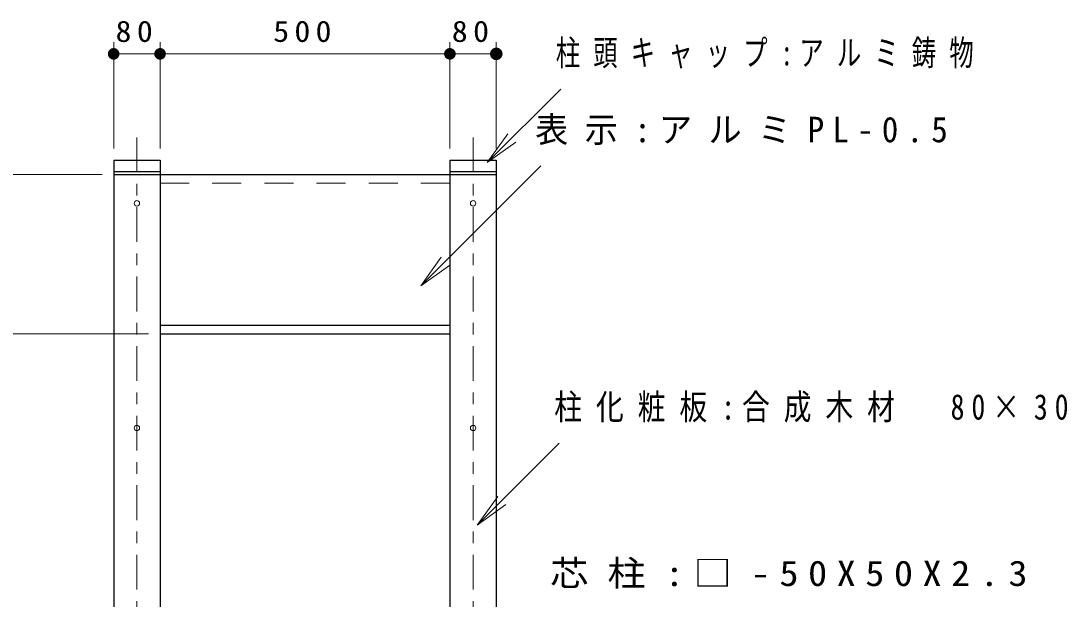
# Model space of a CAD drawing. Units: millimetres on the paper, scale 1:20. Extents: x -365 to 0, y 0 to 257.
# Drawn here: x -297.2 to -207, y 147.7 to 197.6 of the extents above; entities that cross this region are included whole.
import ezdxf

# ---------------------------------------------------------------- set-up
doc = ezdxf.new("R2010")
doc.units = ezdxf.units.MM
doc.linetypes.add('USER1', pattern=[4.5, 2.5, -2])
doc.linetypes.add('USER2', pattern=[6, 3, -1, 1, -1])
doc.layers.add('LY_1', color=7, linetype='Continuous', lineweight=13)
doc.styles.add('ＭＳ ゴシック', font='')
doc.styles.get('ＭＳ ゴシック').set_extended_font_data('MS Gothic')

# ---------------------------------------------------------------- blocks, each defined once
blk = doc.blocks.new('filled_dot')
at = {"color": 0, "linetype": 'Continuous', "lineweight": -2, "const_width": 1.25}
blk.add_lwpolyline([(-0.625, 0, 1), (0.625, 0, 1)], format="xyb", close=True, dxfattribs=at)
blk = doc.blocks.new('open_arrow')
at = {"color": 0, "linetype": 'Continuous', "lineweight": -2}
blk.add_lwpolyline([(7.5, 1.25), (0, 0), (7.5, -1.25)], dxfattribs=at)

msp = doc.modelspace()

# ---------------------------------------------------------------- linework, layer by layer
at = {"layer": 'LY_1'}
for p, q in [((-289.238, 186.606), (-289.238, 195.763)), ((-285.238, 186.606), (-285.238, 195.763)), ((-285.238, 186.606), (-285.238, 195.763)), ((-260.238, 186.606), (-260.238, 195.763)), ((-256.238, 186.606), (-256.238, 195.763)), ((-289.238, 194.763), (-285.238, 194.763)), ((-285.238, 194.763), (-260.238, 194.763)), ((-260.238, 194.763), (-256.238, 194.763)), ((-257.024, 185.386), (-250.684, 191.727)), ((-262.75, 174.753), (-252.385, 185.117)), ((-290.238, 184.356), (-330.738, 184.356)), ((-286.238, 170.616), (-320.738, 170.616)), ((-257.886, 154.114), (-250.815, 161.185))]:
    msp.add_line(p, q, dxfattribs=at)
at = {"layer": 'LY_1', "linetype": 'USER2'}
for p, q in [((-287.238, 187.551), (-287.238, 107.459)), ((-258.238, 187.551), (-258.238, 107.459))]:
    msp.add_line(p, q, dxfattribs=at)
at = {"layer": 'LY_1', "lineweight": 25}
for p, q in [((-289.238, 185.606), (-289.238, 140.616)), ((-289.238, 185.606), (-285.238, 185.606)), ((-285.238, 185.606), (-285.238, 140.616)), ((-260.238, 185.606), (-260.238, 140.616)), ((-260.238, 185.606), (-256.238, 185.606)), ((-256.238, 185.606), (-256.238, 140.616)), ((-289.238, 184.606), (-285.238, 184.606)), ((-289.238, 184.356), (-256.238, 184.356)), ((-260.238, 184.606), (-256.238, 184.606)), ((-285.238, 171.366), (-260.238, 171.366)), ((-285.238, 170.616), (-260.238, 170.616))]:
    msp.add_line(p, q, dxfattribs=at)
at = {"layer": 'LY_1', "linetype": 'USER1'}
msp.add_line((-285.238, 183.606), (-260.238, 183.606), dxfattribs=at)
at = {"layer": 'LY_1'}
for centre in [(-287.238, 181.866), (-258.238, 181.866), (-287.238, 162.491), (-287.238, 162.491), (-258.238, 162.491)]:
    msp.add_circle(centre, 0.237, dxfattribs=at)

# ---------------------------------------------------------------- block references
at = {"layer": 'LY_1', "xscale": 0.4, "yscale": 0.4}
for p in [(-289.238, 194.763), (-285.238, 194.763)]:
    msp.add_blockref('filled_dot', p, dxfattribs=at)
at = {"layer": 'LY_1'}
for name, p, xscale, yscale, rotation in [('filled_dot', (-285.238, 194.763), 0.4, 0.4, 180), ('filled_dot', (-260.238, 194.763), 0.4, 0.4, 180), ('filled_dot', (-256.238, 194.763), 0.431, 0.431, 180), ('open_arrow', (-257.024, 185.386), 0.4, 0.4, 45), ('open_arrow', (-262.75, 174.753), 0.4, 0.4, 45), ('open_arrow', (-257.886, 154.114), 0.4, 0.4, 45)]:
    msp.add_blockref(name, p, dxfattribs=dict(at, xscale=xscale, yscale=yscale, rotation=rotation))

# ---------------------------------------------------------------- texts
at = {"layer": 'LY_1', "style": 'ＭＳ ゴシック'}
for s, insert, char_height, attachment_point in [('\\T1.34;\\W1.1;80', (-287.238, 195.763), 1.833, 8), ('\\T1.33;\\W1.1;500', (-272.738, 195.763), 1.833, 8), ('\\T1.34;\\W1.1;80', (-258.238, 195.763), 1.833, 8), ('\\T1.54;\\W0.7;柱頭キャップ:アルミ鋳物', (-251.108, 194.727), 2.199, 4), ('\\T1.5;\\W0.95;表示:アルミPL-0.5', (-252.883, 188.117), 2.199, 4), ('\\T1.5;\\W0.8;柱化粧板:合成木材\u300080×30', (-251.243, 164.185), 2.199, 4), ('\\T1.5;\\W1.1;芯柱:□-50X50X2.3', (-251.599, 149.845), 2.199, 4)]:
    msp.add_mtext(s, dxfattribs=dict(at, insert=insert, char_height=char_height, attachment_point=attachment_point))

doc.saveas('drawing.dxf')
